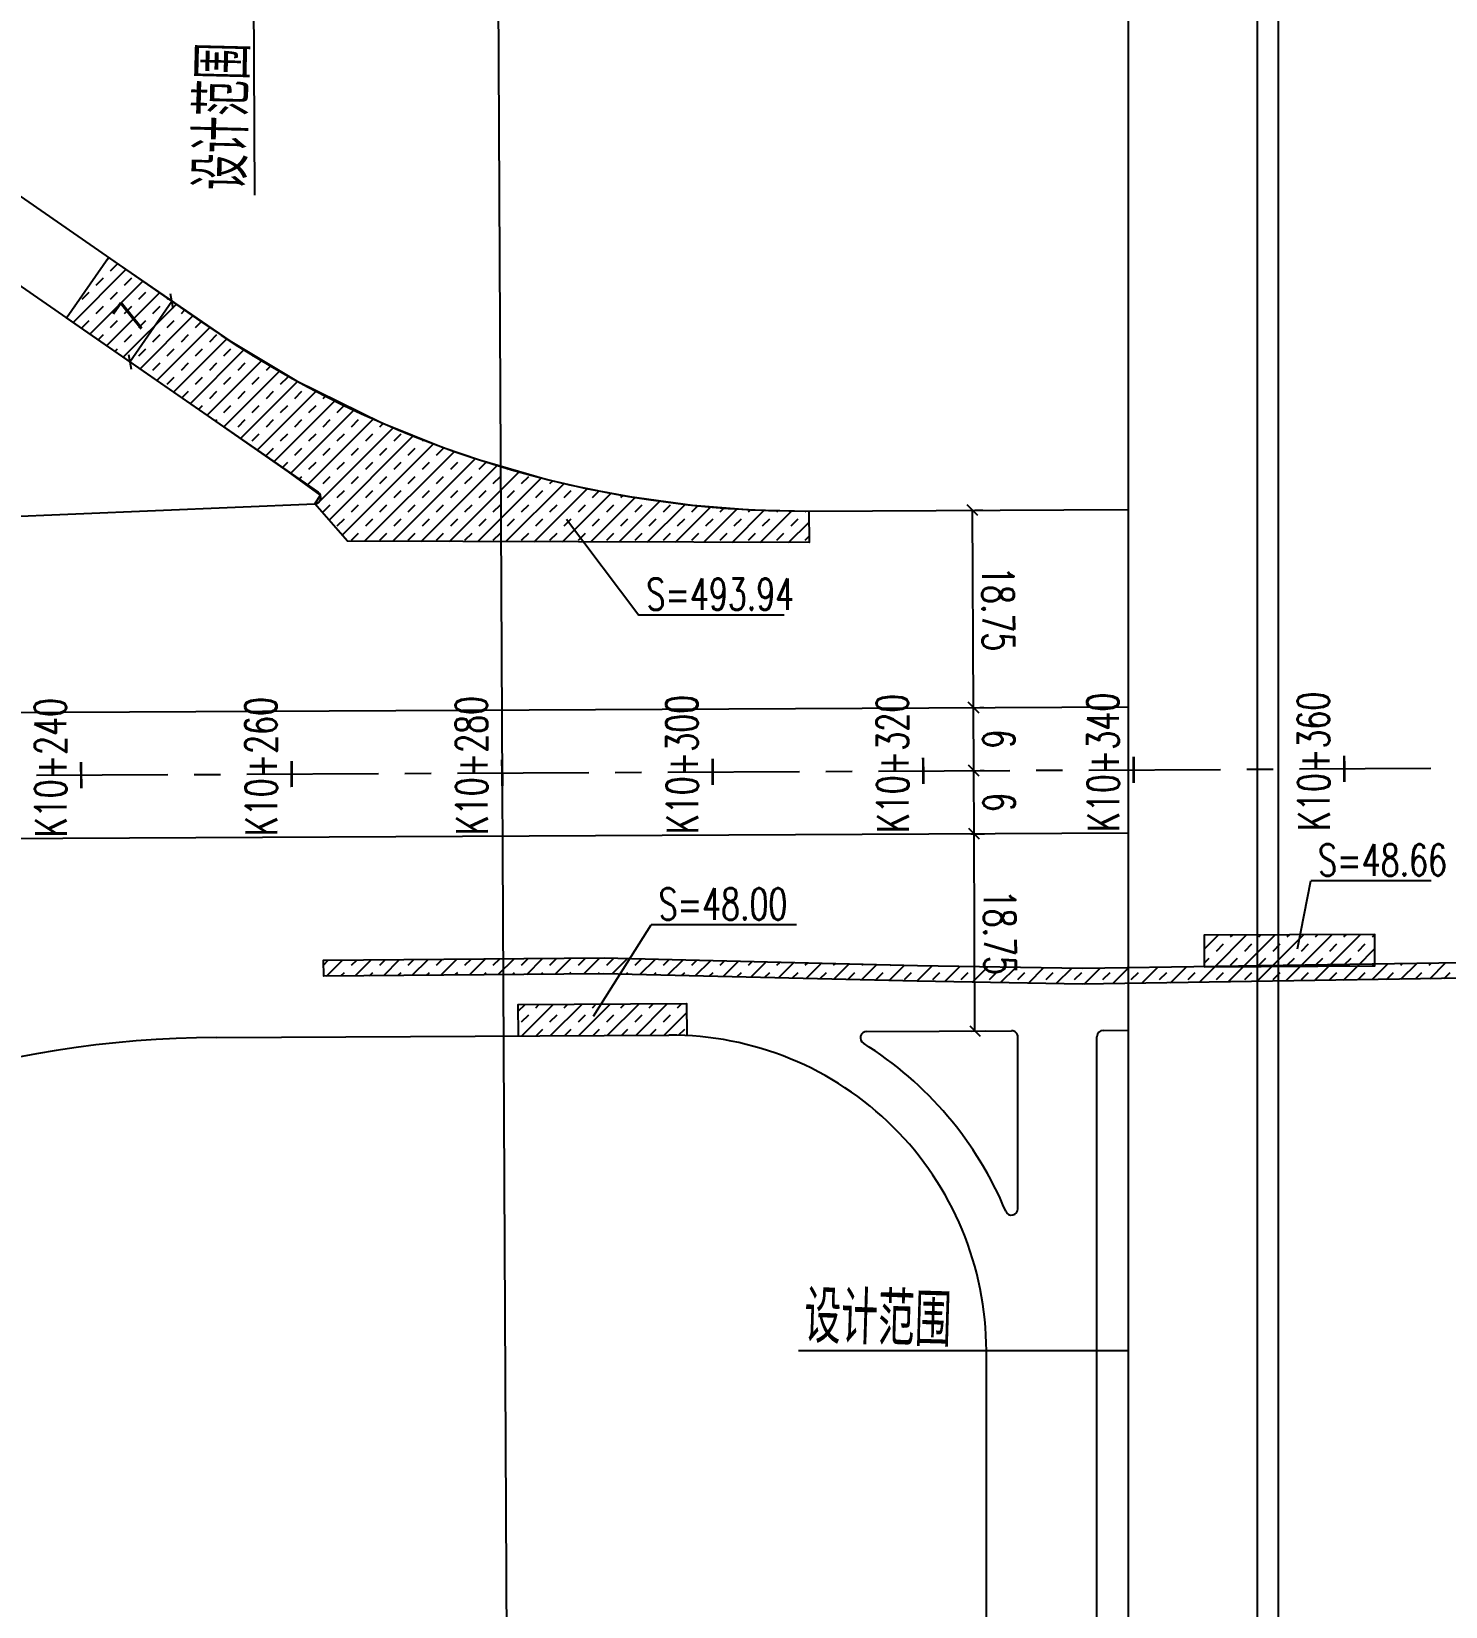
# Model space of a CAD drawing. Extents: x 113363 to 119694, y 18926 to 19620.
# Drawn here: x 114402.5 to 114536.9, y 19188.9 to 19338.6 of the extents above; entities that cross this region are included whole.
import ezdxf
from ezdxf.enums import TextEntityAlignment as Align

# ---------------------------------------------------------------- set-up
doc = ezdxf.new("R2010")
doc.units = 0
doc.linetypes.add('CENTER', pattern=[2, 1.25, -0.25, 0.25, -0.25])
doc.linetypes.add('CONTINOUS', pattern=[0])
for name, color, linetype in [('AXIS', 2, 'Continuous'), ('FW', 4, 'Continuous'), ('SGFW', 4, 'Continuous'), ('SZ-ZH-DIM', 7, 'Continuous'), ('对应标注', 1, 'Continuous'), ('拼接线', 7, 'Continuous'), ('横断面宽度标注', 7, 'Continuous'), ('现状', 5, 'Continuous'), ('立道牙', 5, 'Continuous'), ('计量填充层2', 241, 'Continuous'), ('辅助填充', 3, 'Continuous')]:
    doc.layers.add(name, color=color, linetype=linetype)
doc.styles.add('hysztext', font='txtd.shx', dxfattribs={"width": 0.7, "bigfont": 'hztxt.shx'})
doc.styles.add('HZTXT', font='ROMANS', dxfattribs={"width": 0.75, "bigfont": 'HZTXT'})
doc.styles.add('txtd', font='txtd.shx', dxfattribs={"width": 0.7, "bigfont": 'hztxt.shx'})
doc.dimstyles.get("Standard").update_dxf_attribs({"dimtxt": 3, "dimasz": 1, "dimexe": 1, "dimexo": 0.625, "dimgap": 0.9, "dimtad": 1, "dimdsep": 46, "dimtxsty": 'txtd', "dimblk": 'OBLIQUE', "dimcen": 0.09, "dimclrd": 256, "dimadec": 0, "dimazin": 0, "dimtfac": 1, "dimtix": 1, "dimtmove": 2, "dimatfit": 3, "dimfxl": 1, "dimtolj": 1, "dimtzin": 0, "dimlwd": -1, "dimarcsym": 0})

# ---------------------------------------------------------------- blocks, each defined once
blk = doc.blocks.new('_Oblique')
at = {"color": 0, "linetype": 'ByBlock', "lineweight": -2}
blk.add_line((-0.5, -0.5), (0.5, 0.5), dxfattribs=at)
blk = doc.blocks.new('*U180')
at = {"layer": '横断面宽度标注', "color": 0, "linetype": 'CONTINOUS', "lineweight": -2, "transparency": 16777216}
for p, q in [((114491.78, 19262.35), (114493.08, 19262.36)), ((114491.87, 19243.6), (114493.17, 19243.61))]:
    blk.add_line(p, q, dxfattribs=at)
at = {"layer": '横断面宽度标注', "linetype": 'CONTINOUS', "transparency": 16777216}
blk.add_line((114492.17, 19243.6), (114492.08, 19262.36), dxfattribs=at)
for p, rotation in [((114492.08, 19262.36), 90.28595695229453), ((114492.17, 19243.6), 270.2859569522946)]:
    blk.add_blockref('_Oblique', p, dxfattribs=dict(at, rotation=rotation))
at = {"layer": '横断面宽度标注', "color": 0, "linetype": 'CONTINOUS', "transparency": 16777216, "insert": (114494.53, 19252.99), "char_height": 3, "width": 0.000000001, "attachment_point": 5, "rotation": 270.286, "style": 'txtd'}
blk.add_mtext('\\A1;18.75', dxfattribs=at)
blk = doc.blocks.new('*U191')
at = {"layer": '横断面宽度标注', "linetype": 'CONTINOUS', "transparency": 16777216}
blk.add_line((114492.08, 19262.36), (114492.05, 19268.36), dxfattribs=at)
at = {"layer": '横断面宽度标注', "color": 0, "linetype": 'CONTINOUS', "lineweight": -2, "transparency": 16777216}
for p, q in [((114492.67, 19268.36), (114493.05, 19268.36)), ((114491.78, 19262.35), (114493.08, 19262.36))]:
    blk.add_line(p, q, dxfattribs=at)
at = {"layer": '横断面宽度标注', "linetype": 'CONTINOUS', "transparency": 16777216}
for p, rotation in [((114492.05, 19268.36), 90.28595695268774), ((114492.08, 19262.36), 270.2859569526877)]:
    blk.add_blockref('_Oblique', p, dxfattribs=dict(at, rotation=rotation))
at = {"layer": '横断面宽度标注', "color": 0, "linetype": 'CONTINOUS', "transparency": 16777216, "insert": (114494.46, 19265.37), "char_height": 3, "width": 0.000000001, "attachment_point": 5, "rotation": 270.286, "style": 'txtd'}
blk.add_mtext('\\A1;6', dxfattribs=at)
blk = doc.blocks.new('*U202')
at = {"layer": '横断面宽度标注', "linetype": 'CONTINOUS', "transparency": 16777216}
blk.add_line((114492.05, 19268.36), (114492.02, 19274.36), dxfattribs=at)
at = {"layer": '横断面宽度标注', "color": 0, "linetype": 'CONTINOUS', "lineweight": -2, "transparency": 16777216}
for p, q in [((114492.64, 19274.36), (114493.02, 19274.36)), ((114492.67, 19268.36), (114493.05, 19268.36))]:
    blk.add_line(p, q, dxfattribs=at)
at = {"layer": '横断面宽度标注', "linetype": 'CONTINOUS', "transparency": 16777216}
for p, rotation in [((114492.02, 19274.36), 90.28595695268774), ((114492.05, 19268.36), 270.2859569526877)]:
    blk.add_blockref('_Oblique', p, dxfattribs=dict(at, rotation=rotation))
at = {"layer": '横断面宽度标注', "color": 0, "linetype": 'CONTINOUS', "transparency": 16777216, "insert": (114494.43, 19271.37), "char_height": 3, "width": 0.000000001, "attachment_point": 5, "rotation": 270.286, "style": 'txtd'}
blk.add_mtext('\\A1;6', dxfattribs=at)
blk = doc.blocks.new('*U213')
at = {"layer": '横断面宽度标注', "linetype": 'CONTINOUS', "transparency": 16777216}
blk.add_line((114492.02, 19274.36), (114491.93, 19293.11), dxfattribs=at)
at = {"layer": '横断面宽度标注', "color": 0, "linetype": 'CONTINOUS', "lineweight": -2, "transparency": 16777216}
for p, q in [((114492.15, 19293.11), (114492.93, 19293.11)), ((114492.64, 19274.36), (114493.02, 19274.36))]:
    blk.add_line(p, q, dxfattribs=at)
at = {"layer": '横断面宽度标注', "linetype": 'CONTINOUS', "transparency": 16777216}
for p, rotation in [((114491.93, 19293.11), 90.28595695268774), ((114492.02, 19274.36), 270.2859569526877)]:
    blk.add_blockref('_Oblique', p, dxfattribs=dict(at, rotation=rotation))
at = {"layer": '横断面宽度标注', "color": 0, "linetype": 'CONTINOUS', "transparency": 16777216, "insert": (114494.37, 19283.74), "char_height": 3, "width": 0.000000001, "attachment_point": 5, "rotation": 270.286, "style": 'txtd'}
blk.add_mtext('\\A1;18.75', dxfattribs=at)
blk = doc.blocks.new('*U13')
at = {"layer": '横断面宽度标注', "linetype": 'CONTINOUS', "transparency": 16777216}
blk.add_line((114411.88, 19307.21), (114415.87, 19312.97), dxfattribs=at)
at = {"layer": '横断面宽度标注', "color": 0, "linetype": 'CONTINOUS', "lineweight": -2, "transparency": 16777216}
for p, q in [((114414.35, 19314.01), (114416.69, 19312.4)), ((114410.36, 19308.26), (114412.7, 19306.64))]:
    blk.add_line(p, q, dxfattribs=at)
at = {"layer": '横断面宽度标注', "linetype": 'CONTINOUS', "transparency": 16777216}
for p, rotation in [((114415.87, 19312.97), 55.28575538359991), ((114411.88, 19307.21), 235.2857553835999)]:
    blk.add_blockref('_Oblique', p, dxfattribs=dict(at, rotation=rotation))
at = {"layer": '横断面宽度标注', "color": 0, "linetype": 'CONTINOUS', "transparency": 16777216, "insert": (114411.9, 19311.45), "char_height": 3, "width": 0.000000001, "attachment_point": 5, "rotation": 55.2858, "style": 'txtd'}
blk.add_mtext('\\A1;7', dxfattribs=at)

msp = doc.modelspace()

# ---------------------------------------------------------------- hatches: boundary and pattern name
at = {"layer": '计量填充层2'}
h = msp.add_hatch(dxfattribs=at)
h.set_pattern_fill('TRANS', color=256, scale=0.3, angle=45, style=0)
h.paths.add_polyline_path([(114476.415, 19290.028), (114476.4, 19293.028, -0.0744024), (114447.107, 19297.262), (114447.143, 19290.123)])
h.paths.add_polyline_path([(114418.952, 19310.826), (114409.841, 19317.139), (114405.855, 19311.385), (114414.974, 19305.066), (114429.773, 19294.814, -0.7189115), (114429.457, 19293.721), (114432.549, 19290.171), (114447.143, 19290.123), (114447.107, 19297.262, -0.078613)])
h.paths.add_polyline_path([(114409.324, 19311.688), (114410.776, 19313.784), (114414.475, 19311.222), (114413.023, 19309.125)], flags=24)
h = msp.add_hatch(dxfattribs=at)
h.set_pattern_fill('TRANS', color=256, scale=0.3, angle=45, style=0)
h.paths.add_polyline_path([(114513.949, 19249.71), (114530.169, 19249.791), (114530.154, 19252.791), (114513.934, 19252.71)])
h = msp.add_hatch(dxfattribs=at)
h.set_pattern_fill('TRANS', color=256, scale=0.3, angle=45, style=0)
h.paths.add_polyline_path([(114575.329, 19249.41), (114540.502, 19248.656), (114502.39, 19248.064), (114486.674, 19248.345), (114456.916, 19249.051), (114430.303, 19248.824), (114430.29, 19250.324), (114456.928, 19250.551), (114486.705, 19249.845), (114502.391, 19249.565), (114540.474, 19250.155), (114575.296, 19250.91)])
h = msp.add_hatch(dxfattribs=at)
h.set_pattern_fill('TRANS', color=256, scale=0.3, angle=45, style=0)
h.paths.add_polyline_path([(114448.772, 19246.135), (114448.787, 19243.135), (114463.1, 19243.206, -0.014064), (114464.787, 19243.167), (114464.772, 19246.214)])

# ---------------------------------------------------------------- linework, layer by layer
at = {"layer": 'AXIS', "color": 211, "linetype": 'CENTER', "ltscale": 10}
msp.add_line((113543.008, 19263.619), (119536.495, 19293.532), dxfattribs=at)
at = {"layer": 'FW', "linetype": 'CONTINOUS'}
for p, q in [((114446.711, 19376.543), (114447.718, 19174.752)), ((114423.593, 19347.509), (114423.715, 19323.066)), ((114506.75, 19213.206), (114475.416, 19213.206))]:
    msp.add_line(p, q, dxfattribs=at)
at = {"layer": 'SZ-ZH-DIM'}
for points in [[(114407.247, 19269.182, 0.25, 0.25, 0), (114407.259, 19266.682, 0.25, 0.25, 0)], [(114427.246, 19269.282, 0.25, 0.25, 0), (114427.259, 19266.782, 0.25, 0.25, 0)], [(114447.246, 19269.382, 0.25, 0.25, 0), (114447.259, 19266.882, 0.25, 0.25, 0)], [(114467.246, 19269.482, 0.25, 0.25, 0), (114467.258, 19266.982, 0.25, 0.25, 0)], [(114487.246, 19269.582, 0.25, 0.25, 0), (114487.258, 19267.082, 0.25, 0.25, 0)], [(114507.245, 19269.682, 0.25, 0.25, 0), (114507.258, 19267.182, 0.25, 0.25, 0)], [(114527.245, 19269.781, 0.25, 0.25, 0), (114527.258, 19267.281, 0.25, 0.25, 0)]]:
    msp.add_lwpolyline(points, format="xyseb", dxfattribs=at)
at = {"layer": '对应标注', "linetype": 'CONTINOUS'}
for p, q in [((114453.367, 19292.27), (114460.247, 19283.141)), ((114474.039, 19283.141), (114460.247, 19283.141)), ((114522.82, 19251.408), (114524.069, 19257.877)), ((114535.509, 19257.877), (114524.069, 19257.877)), ((114455.936, 19245.014), (114461.407, 19253.694)), ((114475.199, 19253.694), (114461.407, 19253.694))]:
    msp.add_line(p, q, dxfattribs=at)
at = {"layer": '拼接线'}
msp.add_line((114446.711, 19376.543), (114447.718, 19174.752), dxfattribs=at)
at = {"layer": '现状'}
for p, q in [((114519, 19268.489), (114519, 19464.609)), ((114519, 19268.489), (114519, 19464.609)), ((114521, 19268.489), (114521, 19464.609)), ((114521, 19268.489), (114521, 19464.609)), ((114506.75, 19268.489), (114506.75, 19426.309)), ((114506.75, 19268.489), (114506.75, 19426.309)), ((114377.918, 19330.739), (114414.974, 19305.066)), ((114398.02, 19325.328), (114418.952, 19310.826)), ((114414.974, 19305.066), (114429.773, 19294.814)), ((114331.331, 19289.549), (114429.457, 19293.721)), ((114331.454, 19289.554), (114429.457, 19293.721)), ((114506.75, 19037.919), (114506.75, 19268.489)), ((114519, 19082.005), (114519, 19268.489)), ((114521, 19082.005), (114521, 19268.489)), ((114420.131, 19242.992), (114463.1, 19243.206)), ((114481.884, 19243.55), (114495.647, 19243.618)), ((114503.75, 19130.985), (114503.75, 19243.062)), ((114504.347, 19243.662), (114506.75, 19243.674)), ((114493.25, 19183.513), (114493.25, 19213.206))]:
    msp.add_line(p, q, dxfattribs=at)
at = {"layer": '现状', "ltscale": 5}
msp.add_line((114496.25, 19226.706), (114496.25, 19243.018), dxfattribs=at)
at = {"layer": '现状'}
for centre, radius, start, end in [((114429.431, 19294.321), 0.6, 272.43459, 55.28576), ((114420.63, 19142.993), 100, 90.28571, 125.28541), ((114463.25, 19213.206), 30, 0, 90.28571), ((114481.887, 19242.95), 0.6, 90.28571, 237.92866), ((114463.25, 19213.206), 34.5, 22.61986, 57.92866), ((114504.35, 19243.062), 0.6, 90.28571, 180), ((114495.65, 19226.706), 0.6, 202.61986, 0)]:
    msp.add_arc(centre, radius, start, end, dxfattribs=at)
at = {"layer": '现状', "ltscale": 5}
msp.add_arc((114495.65, 19243.018), 0.6, 0, 90.28571, dxfattribs=at)
at = {"layer": '立道牙'}
for p, q in [((114476.4, 19293.028), (114506.656, 19293.179)), ((113837.75, 19271.09), (114506.75, 19274.429)), ((113837.75, 19259.09), (114506.75, 19262.429))]:
    msp.add_line(p, q, dxfattribs=at)
at = {"layer": '立道牙', "ltscale": 10}
for p, q in [((113837.75, 19271.09), (114506.75, 19274.429)), ((113837.75, 19259.09), (114506.75, 19262.429))]:
    msp.add_line(p, q, dxfattribs=at)
at = {"layer": '立道牙'}
msp.add_arc((114475.901, 19393.027), 100, 235.28576, 270.28596, dxfattribs=at)
at = {"layer": '计量填充层2'}
msp.add_line((114405.855, 19311.385), (114409.841, 19317.139), dxfattribs=at)
for points in [[(114476.4, 19293.028), (114476.415, 19290.028), (114432.549, 19290.171), (114429.457, 19293.721)], [(114448.787, 19243.135), (114448.772, 19246.135), (114464.772, 19246.214), (114464.787, 19243.215)]]:
    msp.add_lwpolyline(points, dxfattribs=at)
for points in [[(114513.949, 19249.71), (114530.169, 19249.791), (114530.154, 19252.791), (114513.934, 19252.71)], [(114575.329, 19249.41), (114540.502, 19248.656), (114502.39, 19248.064), (114486.674, 19248.345), (114456.916, 19249.051), (114430.303, 19248.824), (114430.29, 19250.324), (114456.928, 19250.551), (114486.705, 19249.845), (114502.391, 19249.565), (114540.474, 19250.155), (114575.296, 19250.91)]]:
    msp.add_lwpolyline(points, close=True, dxfattribs=at)
at = {"layer": '辅助填充', "linetype": 'CONTINOUS'}
msp.add_lwpolyline([(114409.841, 19317.139), (114421.374, 19309.2), (114427.716, 19305.401), (114435.818, 19301.411), (114441.633, 19299.081), (114445.082, 19297.894), (114451.53, 19296.042), (114455.233, 19295.186), (114459.348, 19294.406), (114465.341, 19293.586), (114470.91, 19293.151), (114476.4, 19293.028), (114476.415, 19290.028), (114432.549, 19290.171), (114429.457, 19293.721), (114429.994, 19294.53), (114426.952, 19296.769), (114419.353, 19302.033), (114405.855, 19311.385)], close=True, dxfattribs=at)

# ---------------------------------------------------------------- texts
at = {"layer": 'SGFW', "linetype": 'Continuous', "style": 'HZTXT', "width": 0.7}
for rotation, p in [(88.57618, (114422.988, 19323.471, 145)), (358.29054, (114475.88, 19213.99, 145))]:
    msp.add_text('设计范围', height=5, rotation=rotation, dxfattribs=at).set_placement(p)
at = {"layer": 'SZ-ZH-DIM', "style": 'hysztext', "width": 0.7}
for s, p in [(' K10+300', (114466.752, 19268.229)), (' K10+320', (114486.752, 19268.329)), (' K10+340', (114506.752, 19268.429)), (' K10+360', (114526.751, 19268.529)), (' K10+240', (114406.753, 19267.93)), (' K10+260', (114426.753, 19268.03)), (' K10+280', (114446.752, 19268.13))]:
    msp.add_text(s, height=3, rotation=90.28596, dxfattribs=at).set_placement(p, align=Align.BOTTOM_CENTER)
at = {"layer": '对应标注', "linetype": 'CONTINOUS', "style": 'txtd', "width": 0.7}
for s, p in [('S=493.94', (114460.952, 19283.627)), ('S=48.66', (114524.773, 19258.363)), ('S=48.00', (114462.112, 19254.18))]:
    msp.add_text(s, height=3, dxfattribs=at).set_placement(p)

# ---------------------------------------------------------------- dimensions: what is measured, and where the dimension line sits
at = {"layer": '横断面宽度标注', "linetype": 'CONTINOUS'}
for p1, p2, distance, picture, middle in [((114409.85, 19308.617), (114413.836, 19314.371), -2.468, '*U13', (114411.899, 19311.455)), ((114491.2467, 19243.5965), (114491.1531, 19262.3511), -0.926, '*U180', (114494.5258, 19252.9904))]:
    dim = msp.add_aligned_dim(p1=p1, p2=p2, distance=distance, dimstyle='Standard', dxfattribs=at)
    dim.commit()
    dim.dimension.update_dxf_attribs({"geometry": picture, "text_midpoint": middle})
for base, p1, p2, picture, middle in [((114491.926, 19293.105), (114492.019, 19274.356), (114491.528, 19293.103), '*U213', (114494.372, 19283.742)), ((114492.019, 19274.356), (114492.049, 19268.356), (114492.019, 19274.356), '*U202', (114494.434, 19271.368)), ((114492.049, 19268.356), (114491.153, 19262.351), (114492.049, 19268.356), '*U191', (114494.464, 19265.368))]:
    dim = msp.add_linear_dim(base=base, p1=p1, p2=p2, angle=270.28596, dimstyle='Standard', dxfattribs=at)
    dim.commit()
    dim.dimension.update_dxf_attribs({"geometry": picture, "text_midpoint": middle})

doc.saveas('drawing.dxf')
